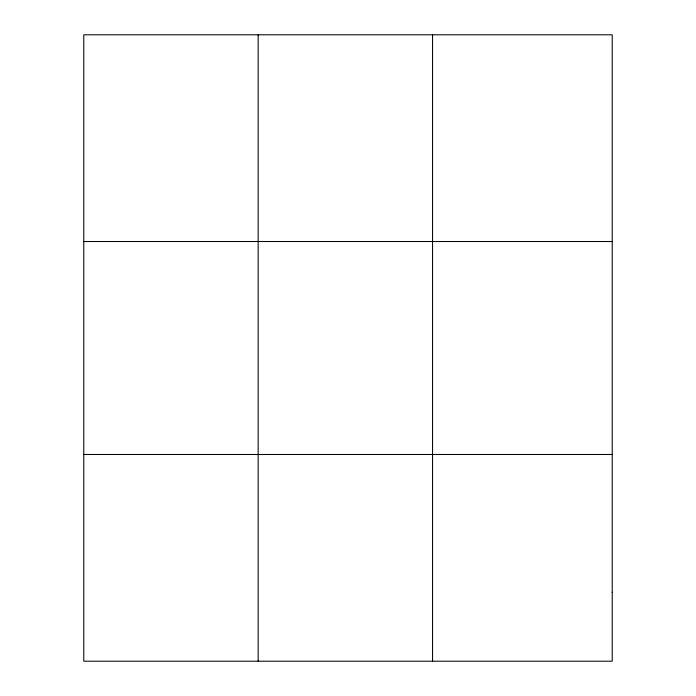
<?xml version="1.0" encoding="UTF-8"?>
<svg xmlns="http://www.w3.org/2000/svg" width="696" height="696" viewBox="0 0 696 696"><rect width="100%" height="100%" fill="white"/><g stroke="black" fill="none" stroke-linecap="round" stroke-linejoin="round"><path stroke-width="1.04" d="M258.164 661.2L258.164 34.8M432.555 661.2L432.555 34.8M83.772 241.512L612.228 241.512M83.772 454.488L612.228 454.488M612.228 592.296L612.228 661.2L83.772 661.2L83.772 34.8L612.228 34.8L612.228 592.296"/></g></svg>
